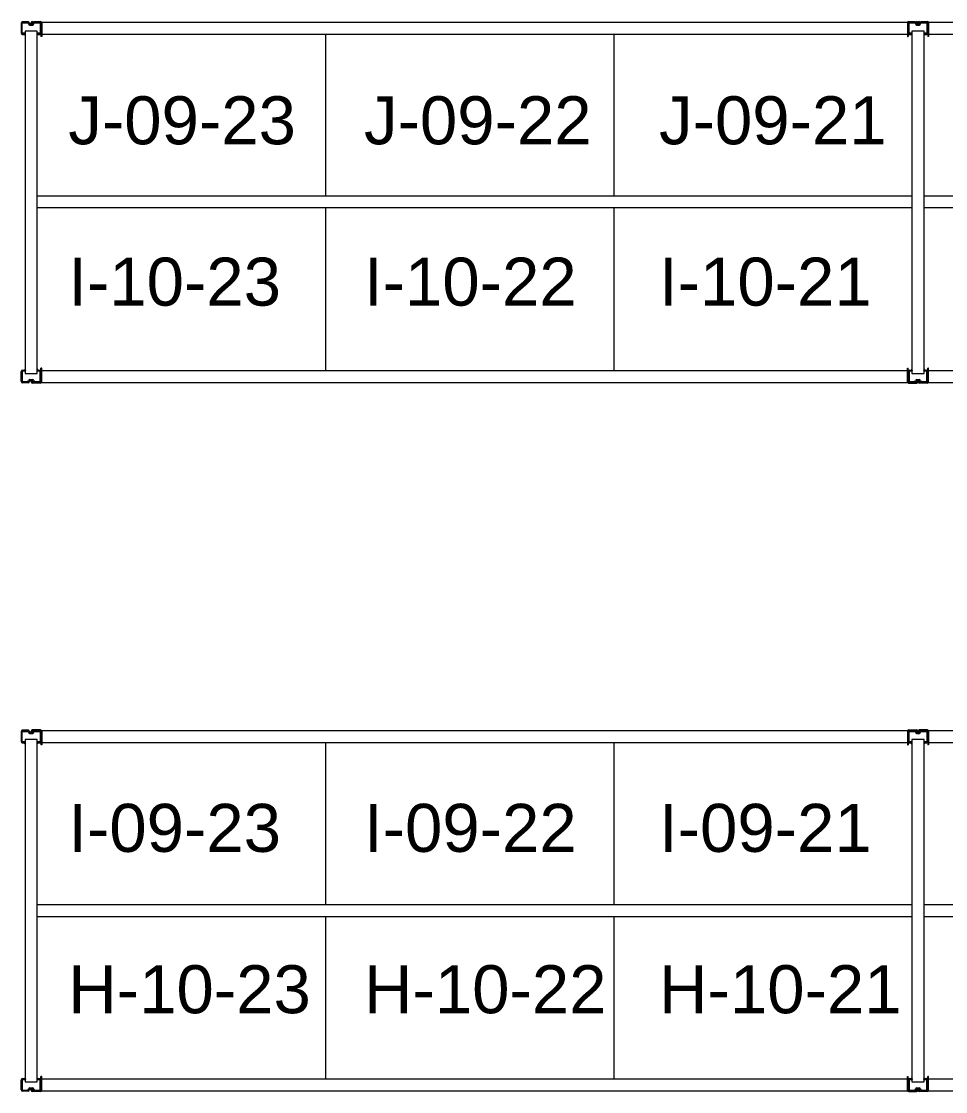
# Model space of a CAD drawing. Header units: inches. Extents: x 2743 to 10591, y -1604 to 5792.
# Drawn here: x 8297.3 to 8451.1, y 4339.9 to 4518.1 of the extents above; entities that cross this region are included whole.
import ezdxf

# ---------------------------------------------------------------- set-up
doc = ezdxf.new("R2010")
doc.units = ezdxf.units.IN
doc.header["$LTSCALE"] = 0.1875
doc.header["$MEASUREMENT"] = 0
for name, color, linetype, lineweight in [('22 Dimension', 7, 'Continuous', 5), ('32 Echelle', 160, 'Continuous', 15), ('33 Poutre', 30, 'Continuous', 15)]:
    doc.layers.add(name, color=color, linetype=linetype, lineweight=lineweight)
doc.styles.add('arial', font='')
doc.styles.get('arial').set_extended_font_data('Arial')

msp = doc.modelspace()

# ---------------------------------------------------------------- hatches: boundary and pattern name
at = {"layer": '32 Echelle'}
for points in [[(8297.89775, 4515.81503), (8297.89775, 4516.00253), (8297.71025, 4516.00253)], [(8299.89775, 4515.81503), (8299.89775, 4516.00253), (8300.08525, 4516.00253)], [(8445.52275, 4515.81503), (8445.52275, 4516.00253), (8445.33525, 4516.00253)], [(8445.52275, 4515.81503), (8445.52275, 4516.00253), (8445.33525, 4516.00253)], [(8447.52275, 4515.81503), (8447.52275, 4516.00253), (8447.71025, 4516.00253)], [(8447.52275, 4515.81503), (8447.52275, 4516.00253), (8447.71025, 4516.00253)], [(8297.89775, 4460.19003), (8297.89775, 4460.00253), (8297.71025, 4460.00253)], [(8299.89775, 4460.19003), (8299.89775, 4460.00253), (8300.08525, 4460.00253)], [(8445.52275, 4460.19003), (8445.52275, 4460.00253), (8445.33525, 4460.00253)], [(8445.52275, 4460.19003), (8445.52275, 4460.00253), (8445.33525, 4460.00253)], [(8447.52275, 4460.19003), (8447.52275, 4460.00253), (8447.71025, 4460.00253)], [(8447.52275, 4460.19003), (8447.52275, 4460.00253), (8447.71025, 4460.00253)], [(8297.89775, 4397.81503), (8297.89775, 4398.00253), (8297.71025, 4398.00253)], [(8299.89775, 4397.81503), (8299.89775, 4398.00253), (8300.08525, 4398.00253)], [(8445.52275, 4397.81503), (8445.52275, 4398.00253), (8445.33525, 4398.00253)], [(8445.52275, 4397.81503), (8445.52275, 4398.00253), (8445.33525, 4398.00253)], [(8447.52275, 4397.81503), (8447.52275, 4398.00253), (8447.71025, 4398.00253)], [(8447.52275, 4397.81503), (8447.52275, 4398.00253), (8447.71025, 4398.00253)], [(8297.89775, 4342.19003), (8297.89775, 4342.00253), (8297.71025, 4342.00253)], [(8299.89775, 4342.19003), (8299.89775, 4342.00253), (8300.08525, 4342.00253)], [(8445.52275, 4342.19003), (8445.52275, 4342.00253), (8445.33525, 4342.00253)], [(8445.52275, 4342.19003), (8445.52275, 4342.00253), (8445.33525, 4342.00253)], [(8447.52275, 4342.19003), (8447.52275, 4342.00253), (8447.71025, 4342.00253)], [(8447.52275, 4342.19003), (8447.52275, 4342.00253), (8447.71025, 4342.00253)]]:
    msp.add_hatch(color=256, dxfattribs=at).paths.add_polyline_path(points)

# ---------------------------------------------------------------- linework, layer by layer
at = {"layer": '22 Dimension'}
for p, q in [((8347.89775, 4516.00253), (8347.89775, 4489.00253)), ((8395.89775, 4516.00253), (8395.89775, 4489.00253)), ((8445.52275, 4489.00253), (8299.89775, 4489.00253)), ((8593.14775, 4489.00253), (8447.52275, 4489.00253)), ((8445.52275, 4487.08616), (8299.89775, 4487.08616)), ((8347.89775, 4487.08616), (8347.89775, 4460.00253)), ((8395.89775, 4487.08616), (8395.89775, 4460.00253)), ((8593.14775, 4487.08616), (8447.52275, 4487.08616)), ((8347.89775, 4398.00253), (8347.89775, 4371.00253)), ((8395.89775, 4398.00253), (8395.89775, 4371.00253)), ((8445.52275, 4371.00253), (8299.89775, 4371.00253)), ((8593.14775, 4371.00253), (8447.52275, 4371.00253)), ((8445.52275, 4369.00253), (8299.89775, 4369.00253)), ((8347.89775, 4369.00253), (8347.89775, 4342.00253)), ((8395.89775, 4369.00253), (8395.89775, 4342.00253)), ((8593.14775, 4369.00253), (8447.52275, 4369.00253))]:
    msp.add_line(p, q, dxfattribs=at)
at = {"layer": '32 Echelle', "linetype": 'Continuous', "lineweight": 25}
for p, q in [((8297.27279, 4517.81878), (8297.27279, 4516.18628)), ((8297.36279, 4516.18628), (8297.36279, 4517.81878)), ((8298.38538, 4518.00253), (8297.45654, 4518.00253)), ((8297.45654, 4517.91253), (8298.38538, 4517.91253)), ((8298.47504, 4517.84619), (8298.51895, 4517.70256)), ((8298.60502, 4517.72887), (8298.5611, 4517.8725)), ((8299.10083, 4517.66253), (8298.69467, 4517.66253)), ((8298.69467, 4517.57253), (8299.10083, 4517.57253)), ((8299.2344, 4517.8725), (8299.19049, 4517.72887)), ((8299.27656, 4517.70256), (8299.32047, 4517.84619)), ((8300.33896, 4518.00253), (8299.41012, 4518.00253)), ((8299.41012, 4517.91253), (8300.33896, 4517.91253)), ((8300.43271, 4517.81878), (8300.43271, 4516.18628)), ((8300.52271, 4516.18628), (8300.52271, 4517.81878)), ((8444.89779, 4517.81878), (8444.89779, 4516.18628)), ((8444.89779, 4517.81878), (8444.89779, 4516.18628)), ((8444.98779, 4516.18628), (8444.98779, 4517.81878)), ((8444.98779, 4516.18628), (8444.98779, 4517.81878)), ((8446.01038, 4518.00253), (8445.08154, 4518.00253)), ((8446.01038, 4518.00253), (8445.08154, 4518.00253)), ((8445.08154, 4517.91253), (8446.01038, 4517.91253)), ((8445.08154, 4517.91253), (8446.01038, 4517.91253)), ((8446.10004, 4517.84619), (8446.14395, 4517.70256)), ((8446.10004, 4517.84619), (8446.14395, 4517.70256)), ((8446.23002, 4517.72887), (8446.1861, 4517.8725)), ((8446.23002, 4517.72887), (8446.1861, 4517.8725)), ((8446.72583, 4517.66253), (8446.31967, 4517.66253)), ((8446.72583, 4517.66253), (8446.31967, 4517.66253)), ((8446.31967, 4517.57253), (8446.72583, 4517.57253)), ((8446.31967, 4517.57253), (8446.72583, 4517.57253)), ((8446.8594, 4517.8725), (8446.81549, 4517.72887)), ((8446.8594, 4517.8725), (8446.81549, 4517.72887)), ((8446.90156, 4517.70256), (8446.94547, 4517.84619)), ((8446.90156, 4517.70256), (8446.94547, 4517.84619)), ((8447.96396, 4518.00253), (8447.03512, 4518.00253)), ((8447.96396, 4518.00253), (8447.03512, 4518.00253)), ((8447.03512, 4517.91253), (8447.96396, 4517.91253)), ((8447.03512, 4517.91253), (8447.96396, 4517.91253)), ((8448.05771, 4517.81878), (8448.05771, 4516.18628)), ((8448.05771, 4517.81878), (8448.05771, 4516.18628)), ((8448.14771, 4516.18628), (8448.14771, 4517.81878)), ((8448.14771, 4516.18628), (8448.14771, 4517.81878)), ((8297.87279, 4516.09253), (8297.45654, 4516.09253)), ((8297.45654, 4516.00253), (8297.87279, 4516.00253)), ((8297.87279, 4516.00253), (8297.87279, 4516.09253)), ((8300.33896, 4516.09253), (8299.92271, 4516.09253)), ((8299.92271, 4516.09253), (8299.92271, 4516.00253)), ((8299.92271, 4516.00253), (8300.33896, 4516.00253)), ((8445.49779, 4516.09253), (8445.08154, 4516.09253)), ((8445.49779, 4516.09253), (8445.08154, 4516.09253)), ((8445.08154, 4516.00253), (8445.49779, 4516.00253)), ((8445.08154, 4516.00253), (8445.49779, 4516.00253)), ((8445.49779, 4516.00253), (8445.49779, 4516.09253)), ((8445.49779, 4516.00253), (8445.49779, 4516.09253)), ((8447.96396, 4516.09253), (8447.54771, 4516.09253)), ((8447.54771, 4516.09253), (8447.54771, 4516.00253)), ((8447.96396, 4516.09253), (8447.54771, 4516.09253)), ((8447.54771, 4516.09253), (8447.54771, 4516.00253)), ((8447.54771, 4516.00253), (8447.96396, 4516.00253)), ((8447.54771, 4516.00253), (8447.96396, 4516.00253)), ((8297.27279, 4458.18628), (8297.27279, 4459.81878)), ((8297.36279, 4459.81878), (8297.36279, 4458.18628)), ((8297.45654, 4460.00253), (8297.87279, 4460.00253)), ((8297.87279, 4459.91253), (8297.45654, 4459.91253)), ((8297.87279, 4460.00253), (8297.87279, 4459.91253)), ((8299.92271, 4460.00253), (8300.33896, 4460.00253)), ((8299.92271, 4459.91253), (8299.92271, 4460.00253)), ((8300.33896, 4459.91253), (8299.92271, 4459.91253)), ((8300.43271, 4458.18628), (8300.43271, 4459.81878)), ((8300.52271, 4459.81878), (8300.52271, 4458.18628)), ((8444.89779, 4458.18628), (8444.89779, 4459.81878)), ((8444.89779, 4458.18628), (8444.89779, 4459.81878)), ((8444.98779, 4459.81878), (8444.98779, 4458.18628)), ((8444.98779, 4459.81878), (8444.98779, 4458.18628)), ((8445.08154, 4460.00253), (8445.49779, 4460.00253)), ((8445.08154, 4460.00253), (8445.49779, 4460.00253)), ((8445.49779, 4459.91253), (8445.08154, 4459.91253)), ((8445.49779, 4459.91253), (8445.08154, 4459.91253)), ((8445.49779, 4460.00253), (8445.49779, 4459.91253)), ((8445.49779, 4460.00253), (8445.49779, 4459.91253)), ((8447.54771, 4460.00253), (8447.96396, 4460.00253)), ((8447.54771, 4459.91253), (8447.54771, 4460.00253)), ((8447.54771, 4460.00253), (8447.96396, 4460.00253)), ((8447.54771, 4459.91253), (8447.54771, 4460.00253)), ((8447.96396, 4459.91253), (8447.54771, 4459.91253)), ((8447.96396, 4459.91253), (8447.54771, 4459.91253)), ((8448.05771, 4458.18628), (8448.05771, 4459.81878)), ((8448.05771, 4458.18628), (8448.05771, 4459.81878)), ((8448.14771, 4459.81878), (8448.14771, 4458.18628)), ((8448.14771, 4459.81878), (8448.14771, 4458.18628)), ((8297.45654, 4458.09253), (8298.38538, 4458.09253)), ((8298.38538, 4458.00253), (8297.45654, 4458.00253)), ((8298.47504, 4458.15887), (8298.51895, 4458.3025)), ((8298.60502, 4458.27619), (8298.5611, 4458.13256)), ((8298.69467, 4458.43253), (8299.10083, 4458.43253)), ((8299.10083, 4458.34253), (8298.69467, 4458.34253)), ((8299.2344, 4458.13256), (8299.19049, 4458.27619)), ((8299.27656, 4458.3025), (8299.32047, 4458.15887)), ((8299.41012, 4458.09253), (8300.33896, 4458.09253)), ((8300.33896, 4458.00253), (8299.41012, 4458.00253)), ((8445.08154, 4458.09253), (8446.01038, 4458.09253)), ((8445.08154, 4458.09253), (8446.01038, 4458.09253)), ((8446.01038, 4458.00253), (8445.08154, 4458.00253)), ((8446.01038, 4458.00253), (8445.08154, 4458.00253)), ((8446.10004, 4458.15887), (8446.14395, 4458.3025)), ((8446.10004, 4458.15887), (8446.14395, 4458.3025)), ((8446.23002, 4458.27619), (8446.1861, 4458.13256)), ((8446.23002, 4458.27619), (8446.1861, 4458.13256)), ((8446.31967, 4458.43253), (8446.72583, 4458.43253)), ((8446.31967, 4458.43253), (8446.72583, 4458.43253)), ((8446.72583, 4458.34253), (8446.31967, 4458.34253)), ((8446.72583, 4458.34253), (8446.31967, 4458.34253)), ((8446.8594, 4458.13256), (8446.81549, 4458.27619)), ((8446.8594, 4458.13256), (8446.81549, 4458.27619)), ((8446.90156, 4458.3025), (8446.94547, 4458.15887)), ((8446.90156, 4458.3025), (8446.94547, 4458.15887)), ((8447.03512, 4458.09253), (8447.96396, 4458.09253)), ((8447.03512, 4458.09253), (8447.96396, 4458.09253)), ((8447.96396, 4458.00253), (8447.03512, 4458.00253)), ((8447.96396, 4458.00253), (8447.03512, 4458.00253)), ((8297.27279, 4399.81878), (8297.27279, 4398.18628)), ((8297.36279, 4398.18628), (8297.36279, 4399.81878)), ((8298.38538, 4400.00253), (8297.45654, 4400.00253)), ((8297.45654, 4399.91253), (8298.38538, 4399.91253)), ((8298.47504, 4399.84619), (8298.51895, 4399.70256)), ((8298.60502, 4399.72887), (8298.5611, 4399.8725)), ((8299.10083, 4399.66253), (8298.69467, 4399.66253)), ((8298.69467, 4399.57253), (8299.10083, 4399.57253)), ((8299.2344, 4399.8725), (8299.19049, 4399.72887)), ((8299.27656, 4399.70256), (8299.32047, 4399.84619)), ((8300.33896, 4400.00253), (8299.41012, 4400.00253)), ((8299.41012, 4399.91253), (8300.33896, 4399.91253)), ((8300.43271, 4399.81878), (8300.43271, 4398.18628)), ((8300.52271, 4398.18628), (8300.52271, 4399.81878)), ((8444.89779, 4399.81878), (8444.89779, 4398.18628)), ((8444.89779, 4399.81878), (8444.89779, 4398.18628)), ((8444.98779, 4398.18628), (8444.98779, 4399.81878)), ((8444.98779, 4398.18628), (8444.98779, 4399.81878)), ((8446.01038, 4400.00253), (8445.08154, 4400.00253)), ((8446.01038, 4400.00253), (8445.08154, 4400.00253)), ((8445.08154, 4399.91253), (8446.01038, 4399.91253)), ((8445.08154, 4399.91253), (8446.01038, 4399.91253)), ((8446.10004, 4399.84619), (8446.14395, 4399.70256)), ((8446.10004, 4399.84619), (8446.14395, 4399.70256)), ((8446.23002, 4399.72887), (8446.1861, 4399.8725)), ((8446.23002, 4399.72887), (8446.1861, 4399.8725)), ((8446.72583, 4399.66253), (8446.31967, 4399.66253)), ((8446.72583, 4399.66253), (8446.31967, 4399.66253)), ((8446.31967, 4399.57253), (8446.72583, 4399.57253)), ((8446.31967, 4399.57253), (8446.72583, 4399.57253)), ((8446.8594, 4399.8725), (8446.81549, 4399.72887)), ((8446.8594, 4399.8725), (8446.81549, 4399.72887)), ((8446.90156, 4399.70256), (8446.94547, 4399.84619)), ((8446.90156, 4399.70256), (8446.94547, 4399.84619)), ((8447.96396, 4400.00253), (8447.03512, 4400.00253)), ((8447.96396, 4400.00253), (8447.03512, 4400.00253)), ((8447.03512, 4399.91253), (8447.96396, 4399.91253)), ((8447.03512, 4399.91253), (8447.96396, 4399.91253)), ((8448.05771, 4399.81878), (8448.05771, 4398.18628)), ((8448.05771, 4399.81878), (8448.05771, 4398.18628)), ((8448.14771, 4398.18628), (8448.14771, 4399.81878)), ((8448.14771, 4398.18628), (8448.14771, 4399.81878)), ((8297.87279, 4398.09253), (8297.45654, 4398.09253)), ((8297.45654, 4398.00253), (8297.87279, 4398.00253)), ((8297.87279, 4398.00253), (8297.87279, 4398.09253)), ((8300.33896, 4398.09253), (8299.92271, 4398.09253)), ((8299.92271, 4398.09253), (8299.92271, 4398.00253)), ((8299.92271, 4398.00253), (8300.33896, 4398.00253)), ((8445.49779, 4398.09253), (8445.08154, 4398.09253)), ((8445.49779, 4398.09253), (8445.08154, 4398.09253)), ((8445.08154, 4398.00253), (8445.49779, 4398.00253)), ((8445.08154, 4398.00253), (8445.49779, 4398.00253)), ((8445.49779, 4398.00253), (8445.49779, 4398.09253)), ((8445.49779, 4398.00253), (8445.49779, 4398.09253)), ((8447.96396, 4398.09253), (8447.54771, 4398.09253)), ((8447.54771, 4398.09253), (8447.54771, 4398.00253)), ((8447.96396, 4398.09253), (8447.54771, 4398.09253)), ((8447.54771, 4398.09253), (8447.54771, 4398.00253)), ((8447.54771, 4398.00253), (8447.96396, 4398.00253)), ((8447.54771, 4398.00253), (8447.96396, 4398.00253)), ((8297.45654, 4342.00253), (8297.87279, 4342.00253)), ((8297.87279, 4341.91253), (8297.45654, 4341.91253)), ((8297.87279, 4342.00253), (8297.87279, 4341.91253)), ((8299.92271, 4342.00253), (8300.33896, 4342.00253)), ((8299.92271, 4341.91253), (8299.92271, 4342.00253)), ((8300.33896, 4341.91253), (8299.92271, 4341.91253)), ((8445.08154, 4342.00253), (8445.49779, 4342.00253)), ((8445.08154, 4342.00253), (8445.49779, 4342.00253)), ((8445.49779, 4341.91253), (8445.08154, 4341.91253)), ((8445.49779, 4341.91253), (8445.08154, 4341.91253)), ((8445.49779, 4342.00253), (8445.49779, 4341.91253)), ((8445.49779, 4342.00253), (8445.49779, 4341.91253)), ((8447.54771, 4342.00253), (8447.96396, 4342.00253)), ((8447.54771, 4341.91253), (8447.54771, 4342.00253)), ((8447.54771, 4342.00253), (8447.96396, 4342.00253)), ((8447.54771, 4341.91253), (8447.54771, 4342.00253)), ((8447.96396, 4341.91253), (8447.54771, 4341.91253)), ((8447.96396, 4341.91253), (8447.54771, 4341.91253)), ((8297.27279, 4340.18628), (8297.27279, 4341.81878)), ((8297.36279, 4341.81878), (8297.36279, 4340.18628)), ((8298.47504, 4340.15887), (8298.51895, 4340.3025)), ((8298.60502, 4340.27619), (8298.5611, 4340.13256)), ((8298.69467, 4340.43253), (8299.10083, 4340.43253)), ((8299.10083, 4340.34253), (8298.69467, 4340.34253)), ((8299.2344, 4340.13256), (8299.19049, 4340.27619)), ((8299.27656, 4340.3025), (8299.32047, 4340.15887)), ((8300.43271, 4340.18628), (8300.43271, 4341.81878)), ((8300.52271, 4341.81878), (8300.52271, 4340.18628)), ((8444.89779, 4340.18628), (8444.89779, 4341.81878)), ((8444.89779, 4340.18628), (8444.89779, 4341.81878)), ((8444.98779, 4341.81878), (8444.98779, 4340.18628)), ((8444.98779, 4341.81878), (8444.98779, 4340.18628)), ((8446.10004, 4340.15887), (8446.14395, 4340.3025)), ((8446.10004, 4340.15887), (8446.14395, 4340.3025)), ((8446.23002, 4340.27619), (8446.1861, 4340.13256)), ((8446.23002, 4340.27619), (8446.1861, 4340.13256)), ((8446.31967, 4340.43253), (8446.72583, 4340.43253)), ((8446.31967, 4340.43253), (8446.72583, 4340.43253)), ((8446.72583, 4340.34253), (8446.31967, 4340.34253)), ((8446.72583, 4340.34253), (8446.31967, 4340.34253)), ((8446.8594, 4340.13256), (8446.81549, 4340.27619)), ((8446.8594, 4340.13256), (8446.81549, 4340.27619)), ((8446.90156, 4340.3025), (8446.94547, 4340.15887)), ((8446.90156, 4340.3025), (8446.94547, 4340.15887)), ((8448.05771, 4340.18628), (8448.05771, 4341.81878)), ((8448.05771, 4340.18628), (8448.05771, 4341.81878)), ((8448.14771, 4341.81878), (8448.14771, 4340.18628)), ((8448.14771, 4341.81878), (8448.14771, 4340.18628)), ((8297.45654, 4340.09253), (8298.38538, 4340.09253)), ((8298.38538, 4340.00253), (8297.45654, 4340.00253)), ((8299.41012, 4340.09253), (8300.33896, 4340.09253)), ((8300.33896, 4340.00253), (8299.41012, 4340.00253)), ((8445.08154, 4340.09253), (8446.01038, 4340.09253)), ((8445.08154, 4340.09253), (8446.01038, 4340.09253)), ((8446.01038, 4340.00253), (8445.08154, 4340.00253)), ((8446.01038, 4340.00253), (8445.08154, 4340.00253)), ((8447.03512, 4340.09253), (8447.96396, 4340.09253)), ((8447.03512, 4340.09253), (8447.96396, 4340.09253)), ((8447.96396, 4340.00253), (8447.03512, 4340.00253)), ((8447.96396, 4340.00253), (8447.03512, 4340.00253))]:
    msp.add_line(p, q, dxfattribs=at)
at = {"layer": '32 Echelle'}
for p, q in [((8297.89775, 4516.00253), (8297.71025, 4516.00253)), ((8297.89775, 4515.81503), (8297.71025, 4516.00253)), ((8299.89775, 4516.50253), (8297.89775, 4516.50253)), ((8297.89775, 4516.50253), (8297.89775, 4459.50253)), ((8297.89775, 4515.81503), (8297.89775, 4516.00253)), ((8299.89775, 4459.50253), (8299.89775, 4516.50253)), ((8299.89775, 4516.00253), (8300.08525, 4516.00253)), ((8299.89775, 4515.81503), (8299.89775, 4516.00253)), ((8299.89775, 4515.81503), (8300.08525, 4516.00253)), ((8445.52275, 4516.00253), (8445.33525, 4516.00253)), ((8445.52275, 4515.81503), (8445.33525, 4516.00253)), ((8445.52275, 4516.00253), (8445.33525, 4516.00253)), ((8445.52275, 4515.81503), (8445.33525, 4516.00253)), ((8447.52275, 4516.50253), (8445.52275, 4516.50253)), ((8445.52275, 4516.50253), (8445.52275, 4459.50253)), ((8447.52275, 4516.50253), (8445.52275, 4516.50253)), ((8445.52275, 4516.50253), (8445.52275, 4459.50253)), ((8445.52275, 4515.81503), (8445.52275, 4516.00253)), ((8445.52275, 4515.81503), (8445.52275, 4516.00253)), ((8447.52275, 4459.50253), (8447.52275, 4516.50253)), ((8447.52275, 4459.50253), (8447.52275, 4516.50253)), ((8447.52275, 4516.00253), (8447.71025, 4516.00253)), ((8447.52275, 4515.81503), (8447.52275, 4516.00253)), ((8447.52275, 4515.81503), (8447.71025, 4516.00253)), ((8447.52275, 4516.00253), (8447.71025, 4516.00253)), ((8447.52275, 4515.81503), (8447.52275, 4516.00253)), ((8447.52275, 4515.81503), (8447.71025, 4516.00253)), ((8297.89775, 4460.19003), (8297.71025, 4460.00253)), ((8297.89775, 4460.00253), (8297.71025, 4460.00253)), ((8297.89775, 4460.19003), (8297.89775, 4460.00253)), ((8299.89775, 4460.19003), (8299.89775, 4460.00253)), ((8299.89775, 4460.19003), (8300.08525, 4460.00253)), ((8299.89775, 4460.00253), (8300.08525, 4460.00253)), ((8445.52275, 4460.19003), (8445.33525, 4460.00253)), ((8445.52275, 4460.19003), (8445.33525, 4460.00253)), ((8445.52275, 4460.00253), (8445.33525, 4460.00253)), ((8445.52275, 4460.00253), (8445.33525, 4460.00253)), ((8445.52275, 4460.19003), (8445.52275, 4460.00253)), ((8445.52275, 4460.19003), (8445.52275, 4460.00253)), ((8447.52275, 4460.19003), (8447.52275, 4460.00253)), ((8447.52275, 4460.19003), (8447.71025, 4460.00253)), ((8447.52275, 4460.19003), (8447.52275, 4460.00253)), ((8447.52275, 4460.19003), (8447.71025, 4460.00253)), ((8447.52275, 4460.00253), (8447.71025, 4460.00253)), ((8447.52275, 4460.00253), (8447.71025, 4460.00253)), ((8297.89775, 4459.50253), (8299.89775, 4459.50253)), ((8445.52275, 4459.50253), (8447.52275, 4459.50253)), ((8445.52275, 4459.50253), (8447.52275, 4459.50253)), ((8297.89775, 4398.00253), (8297.71025, 4398.00253)), ((8297.89775, 4397.81503), (8297.71025, 4398.00253)), ((8299.89775, 4398.50253), (8297.89775, 4398.50253)), ((8297.89775, 4398.50253), (8297.89775, 4341.50253)), ((8297.89775, 4397.81503), (8297.89775, 4398.00253)), ((8299.89775, 4341.50253), (8299.89775, 4398.50253)), ((8299.89775, 4398.00253), (8300.08525, 4398.00253)), ((8299.89775, 4397.81503), (8299.89775, 4398.00253)), ((8299.89775, 4397.81503), (8300.08525, 4398.00253)), ((8445.52275, 4398.00253), (8445.33525, 4398.00253)), ((8445.52275, 4397.81503), (8445.33525, 4398.00253)), ((8445.52275, 4398.00253), (8445.33525, 4398.00253)), ((8445.52275, 4397.81503), (8445.33525, 4398.00253)), ((8447.52275, 4398.50253), (8445.52275, 4398.50253)), ((8445.52275, 4398.50253), (8445.52275, 4341.50253)), ((8447.52275, 4398.50253), (8445.52275, 4398.50253)), ((8445.52275, 4398.50253), (8445.52275, 4341.50253)), ((8445.52275, 4397.81503), (8445.52275, 4398.00253)), ((8445.52275, 4397.81503), (8445.52275, 4398.00253)), ((8447.52275, 4341.50253), (8447.52275, 4398.50253)), ((8447.52275, 4341.50253), (8447.52275, 4398.50253)), ((8447.52275, 4398.00253), (8447.71025, 4398.00253)), ((8447.52275, 4397.81503), (8447.52275, 4398.00253)), ((8447.52275, 4397.81503), (8447.71025, 4398.00253)), ((8447.52275, 4398.00253), (8447.71025, 4398.00253)), ((8447.52275, 4397.81503), (8447.52275, 4398.00253)), ((8447.52275, 4397.81503), (8447.71025, 4398.00253)), ((8297.89775, 4342.19003), (8297.71025, 4342.00253)), ((8297.89775, 4342.00253), (8297.71025, 4342.00253)), ((8297.89775, 4342.19003), (8297.89775, 4342.00253)), ((8299.89775, 4342.19003), (8299.89775, 4342.00253)), ((8299.89775, 4342.19003), (8300.08525, 4342.00253)), ((8299.89775, 4342.00253), (8300.08525, 4342.00253)), ((8445.52275, 4342.19003), (8445.33525, 4342.00253)), ((8445.52275, 4342.19003), (8445.33525, 4342.00253)), ((8445.52275, 4342.00253), (8445.33525, 4342.00253)), ((8445.52275, 4342.00253), (8445.33525, 4342.00253)), ((8445.52275, 4342.19003), (8445.52275, 4342.00253)), ((8445.52275, 4342.19003), (8445.52275, 4342.00253)), ((8447.52275, 4342.19003), (8447.52275, 4342.00253)), ((8447.52275, 4342.19003), (8447.71025, 4342.00253)), ((8447.52275, 4342.19003), (8447.52275, 4342.00253)), ((8447.52275, 4342.19003), (8447.71025, 4342.00253)), ((8447.52275, 4342.00253), (8447.71025, 4342.00253)), ((8447.52275, 4342.00253), (8447.71025, 4342.00253)), ((8297.89775, 4341.50253), (8299.89775, 4341.50253)), ((8445.52275, 4341.50253), (8447.52275, 4341.50253)), ((8445.52275, 4341.50253), (8447.52275, 4341.50253))]:
    msp.add_line(p, q, dxfattribs=at)
at = {"layer": '32 Echelle', "linetype": 'Continuous', "lineweight": 25}
for centre, radius, start, end in [((8297.45654, 4517.81878), 0.18375, 90, 180), ((8297.45654, 4517.81878), 0.09375, 90, 180), ((8298.38538, 4517.81878), 0.18375, 17, 90), ((8298.38538, 4517.81878), 0.09375, 17, 90), ((8298.69467, 4517.75628), 0.18375, 197, 270), ((8298.69467, 4517.75628), 0.09375, 197, 270), ((8299.10083, 4517.75628), 0.09375, 270, 343), ((8299.10083, 4517.75628), 0.18375, 270, 343), ((8299.41012, 4517.81878), 0.18375, 90, 163), ((8299.41012, 4517.81878), 0.09375, 90, 163), ((8300.33896, 4517.81878), 0.18375, 0, 90), ((8300.33896, 4517.81878), 0.09375, 0, 90), ((8445.08154, 4517.81878), 0.18375, 90, 180), ((8445.08154, 4517.81878), 0.18375, 90, 180), ((8445.08154, 4517.81878), 0.09375, 90, 180), ((8445.08154, 4517.81878), 0.09375, 90, 180), ((8446.01038, 4517.81878), 0.18375, 17, 90), ((8446.01038, 4517.81878), 0.18375, 17, 90), ((8446.01038, 4517.81878), 0.09375, 17, 90), ((8446.01038, 4517.81878), 0.09375, 17, 90), ((8446.31967, 4517.75628), 0.18375, 197, 270), ((8446.31967, 4517.75628), 0.18375, 197, 270), ((8446.31967, 4517.75628), 0.09375, 197, 270), ((8446.31967, 4517.75628), 0.09375, 197, 270), ((8446.72583, 4517.75628), 0.09375, 270, 343), ((8446.72583, 4517.75628), 0.09375, 270, 343), ((8446.72583, 4517.75628), 0.18375, 270, 343), ((8446.72583, 4517.75628), 0.18375, 270, 343), ((8447.03512, 4517.81878), 0.18375, 90, 163), ((8447.03512, 4517.81878), 0.18375, 90, 163), ((8447.03512, 4517.81878), 0.09375, 90, 163), ((8447.03512, 4517.81878), 0.09375, 90, 163), ((8447.96396, 4517.81878), 0.18375, 0, 90), ((8447.96396, 4517.81878), 0.18375, 0, 90), ((8447.96396, 4517.81878), 0.09375, 0, 90), ((8447.96396, 4517.81878), 0.09375, 0, 90), ((8297.45654, 4516.18628), 0.18375, 180, 270), ((8297.45654, 4516.18628), 0.09375, 180, 270), ((8300.33896, 4516.18628), 0.09375, 270, 0), ((8300.33896, 4516.18628), 0.18375, 270, 0), ((8445.08154, 4516.18628), 0.18375, 180, 270), ((8445.08154, 4516.18628), 0.18375, 180, 270), ((8445.08154, 4516.18628), 0.09375, 180, 270), ((8445.08154, 4516.18628), 0.09375, 180, 270), ((8447.96396, 4516.18628), 0.09375, 270, 0), ((8447.96396, 4516.18628), 0.18375, 270, 0), ((8447.96396, 4516.18628), 0.09375, 270, 0), ((8447.96396, 4516.18628), 0.18375, 270, 0), ((8297.45654, 4459.81878), 0.18375, 90, 180), ((8297.45654, 4459.81878), 0.09375, 90, 180), ((8300.33896, 4459.81878), 0.18375, 0, 90), ((8300.33896, 4459.81878), 0.09375, 0, 90), ((8445.08154, 4459.81878), 0.18375, 90, 180), ((8445.08154, 4459.81878), 0.18375, 90, 180), ((8445.08154, 4459.81878), 0.09375, 90, 180), ((8445.08154, 4459.81878), 0.09375, 90, 180), ((8447.96396, 4459.81878), 0.18375, 0, 90), ((8447.96396, 4459.81878), 0.18375, 0, 90), ((8447.96396, 4459.81878), 0.09375, 0, 90), ((8447.96396, 4459.81878), 0.09375, 0, 90), ((8297.45654, 4458.18628), 0.18375, 180, 270), ((8297.45654, 4458.18628), 0.09375, 180, 270), ((8298.38538, 4458.18628), 0.09375, 270, 343), ((8298.38538, 4458.18628), 0.18375, 270, 343), ((8298.69467, 4458.24878), 0.18375, 90, 163), ((8298.69467, 4458.24878), 0.09375, 90, 163), ((8299.10083, 4458.24878), 0.18375, 17, 90), ((8299.10083, 4458.24878), 0.09375, 17, 90), ((8299.41012, 4458.18628), 0.18375, 197, 270), ((8299.41012, 4458.18628), 0.09375, 197, 270), ((8300.33896, 4458.18628), 0.09375, 270, 0), ((8300.33896, 4458.18628), 0.18375, 270, 0), ((8445.08154, 4458.18628), 0.18375, 180, 270), ((8445.08154, 4458.18628), 0.18375, 180, 270), ((8445.08154, 4458.18628), 0.09375, 180, 270), ((8445.08154, 4458.18628), 0.09375, 180, 270), ((8446.01038, 4458.18628), 0.09375, 270, 343), ((8446.01038, 4458.18628), 0.09375, 270, 343), ((8446.01038, 4458.18628), 0.18375, 270, 343), ((8446.01038, 4458.18628), 0.18375, 270, 343), ((8446.31967, 4458.24878), 0.18375, 90, 163), ((8446.31967, 4458.24878), 0.18375, 90, 163), ((8446.31967, 4458.24878), 0.09375, 90, 163), ((8446.31967, 4458.24878), 0.09375, 90, 163), ((8446.72583, 4458.24878), 0.18375, 17, 90), ((8446.72583, 4458.24878), 0.18375, 17, 90), ((8446.72583, 4458.24878), 0.09375, 17, 90), ((8446.72583, 4458.24878), 0.09375, 17, 90), ((8447.03512, 4458.18628), 0.18375, 197, 270), ((8447.03512, 4458.18628), 0.18375, 197, 270), ((8447.03512, 4458.18628), 0.09375, 197, 270), ((8447.03512, 4458.18628), 0.09375, 197, 270), ((8447.96396, 4458.18628), 0.09375, 270, 0), ((8447.96396, 4458.18628), 0.18375, 270, 0), ((8447.96396, 4458.18628), 0.09375, 270, 0), ((8447.96396, 4458.18628), 0.18375, 270, 0), ((8297.45654, 4399.81878), 0.18375, 90, 180), ((8297.45654, 4399.81878), 0.09375, 90, 180), ((8298.38538, 4399.81878), 0.18375, 17, 90), ((8298.38538, 4399.81878), 0.09375, 17, 90), ((8298.69467, 4399.75628), 0.18375, 197, 270), ((8298.69467, 4399.75628), 0.09375, 197, 270), ((8299.10083, 4399.75628), 0.09375, 270, 343), ((8299.10083, 4399.75628), 0.18375, 270, 343), ((8299.41012, 4399.81878), 0.18375, 90, 163), ((8299.41012, 4399.81878), 0.09375, 90, 163), ((8300.33896, 4399.81878), 0.18375, 0, 90), ((8300.33896, 4399.81878), 0.09375, 0, 90), ((8445.08154, 4399.81878), 0.18375, 90, 180), ((8445.08154, 4399.81878), 0.18375, 90, 180), ((8445.08154, 4399.81878), 0.09375, 90, 180), ((8445.08154, 4399.81878), 0.09375, 90, 180), ((8446.01038, 4399.81878), 0.18375, 17, 90), ((8446.01038, 4399.81878), 0.18375, 17, 90), ((8446.01038, 4399.81878), 0.09375, 17, 90), ((8446.01038, 4399.81878), 0.09375, 17, 90), ((8446.31967, 4399.75628), 0.18375, 197, 270), ((8446.31967, 4399.75628), 0.18375, 197, 270), ((8446.31967, 4399.75628), 0.09375, 197, 270), ((8446.31967, 4399.75628), 0.09375, 197, 270), ((8446.72583, 4399.75628), 0.09375, 270, 343), ((8446.72583, 4399.75628), 0.09375, 270, 343), ((8446.72583, 4399.75628), 0.18375, 270, 343), ((8446.72583, 4399.75628), 0.18375, 270, 343), ((8447.03512, 4399.81878), 0.18375, 90, 163), ((8447.03512, 4399.81878), 0.18375, 90, 163), ((8447.03512, 4399.81878), 0.09375, 90, 163), ((8447.03512, 4399.81878), 0.09375, 90, 163), ((8447.96396, 4399.81878), 0.18375, 0, 90), ((8447.96396, 4399.81878), 0.18375, 0, 90), ((8447.96396, 4399.81878), 0.09375, 0, 90), ((8447.96396, 4399.81878), 0.09375, 0, 90), ((8297.45654, 4398.18628), 0.18375, 180, 270), ((8297.45654, 4398.18628), 0.09375, 180, 270), ((8300.33896, 4398.18628), 0.09375, 270, 0), ((8300.33896, 4398.18628), 0.18375, 270, 0), ((8445.08154, 4398.18628), 0.18375, 180, 270), ((8445.08154, 4398.18628), 0.18375, 180, 270), ((8445.08154, 4398.18628), 0.09375, 180, 270), ((8445.08154, 4398.18628), 0.09375, 180, 270), ((8447.96396, 4398.18628), 0.09375, 270, 0), ((8447.96396, 4398.18628), 0.18375, 270, 0), ((8447.96396, 4398.18628), 0.09375, 270, 0), ((8447.96396, 4398.18628), 0.18375, 270, 0), ((8297.45654, 4341.81878), 0.18375, 90, 180), ((8297.45654, 4341.81878), 0.09375, 90, 180), ((8300.33896, 4341.81878), 0.18375, 0, 90), ((8300.33896, 4341.81878), 0.09375, 0, 90), ((8445.08154, 4341.81878), 0.18375, 90, 180), ((8445.08154, 4341.81878), 0.18375, 90, 180), ((8445.08154, 4341.81878), 0.09375, 90, 180), ((8445.08154, 4341.81878), 0.09375, 90, 180), ((8447.96396, 4341.81878), 0.18375, 0, 90), ((8447.96396, 4341.81878), 0.18375, 0, 90), ((8447.96396, 4341.81878), 0.09375, 0, 90), ((8447.96396, 4341.81878), 0.09375, 0, 90), ((8297.45654, 4340.18628), 0.18375, 180, 270), ((8297.45654, 4340.18628), 0.09375, 180, 270), ((8298.38538, 4340.18628), 0.09375, 270, 343), ((8298.38538, 4340.18628), 0.18375, 270, 343), ((8298.69467, 4340.24878), 0.18375, 90, 163), ((8298.69467, 4340.24878), 0.09375, 90, 163), ((8299.10083, 4340.24878), 0.18375, 17, 90), ((8299.10083, 4340.24878), 0.09375, 17, 90), ((8299.41012, 4340.18628), 0.18375, 197, 270), ((8299.41012, 4340.18628), 0.09375, 197, 270), ((8300.33896, 4340.18628), 0.09375, 270, 0), ((8300.33896, 4340.18628), 0.18375, 270, 0), ((8445.08154, 4340.18628), 0.18375, 180, 270), ((8445.08154, 4340.18628), 0.18375, 180, 270), ((8445.08154, 4340.18628), 0.09375, 180, 270), ((8445.08154, 4340.18628), 0.09375, 180, 270), ((8446.01038, 4340.18628), 0.09375, 270, 343), ((8446.01038, 4340.18628), 0.09375, 270, 343), ((8446.01038, 4340.18628), 0.18375, 270, 343), ((8446.01038, 4340.18628), 0.18375, 270, 343), ((8446.31967, 4340.24878), 0.18375, 90, 163), ((8446.31967, 4340.24878), 0.18375, 90, 163), ((8446.31967, 4340.24878), 0.09375, 90, 163), ((8446.31967, 4340.24878), 0.09375, 90, 163), ((8446.72583, 4340.24878), 0.18375, 17, 90), ((8446.72583, 4340.24878), 0.18375, 17, 90), ((8446.72583, 4340.24878), 0.09375, 17, 90), ((8446.72583, 4340.24878), 0.09375, 17, 90), ((8447.03512, 4340.18628), 0.18375, 197, 270), ((8447.03512, 4340.18628), 0.18375, 197, 270), ((8447.03512, 4340.18628), 0.09375, 197, 270), ((8447.03512, 4340.18628), 0.09375, 197, 270), ((8447.96396, 4340.18628), 0.09375, 270, 0), ((8447.96396, 4340.18628), 0.18375, 270, 0), ((8447.96396, 4340.18628), 0.09375, 270, 0), ((8447.96396, 4340.18628), 0.18375, 270, 0)]:
    msp.add_arc(centre, radius, start, end, dxfattribs=at)
at = {"layer": '33 Poutre'}
for p, q in [((8298.89775, 4517.66253), (8298.89775, 4517.87753)), ((8299.01675, 4517.66253), (8298.89775, 4517.66253)), ((8299.01675, 4517.66253), (8299.01675, 4517.87753)), ((8299.14175, 4518.00253), (8300.40375, 4518.00253)), ((8300.52875, 4517.87753), (8300.52875, 4515.62153)), ((8300.64775, 4518.00253), (8444.77275, 4518.00253)), ((8300.64775, 4518.00253), (8300.64775, 4516.00253)), ((8300.64775, 4517.87753), (8300.64775, 4515.62153)), ((8444.77275, 4518.00253), (8444.77275, 4516.00253)), ((8444.77275, 4517.87753), (8444.77275, 4515.62153)), ((8444.89175, 4517.87753), (8444.89175, 4515.62153)), ((8446.27875, 4518.00253), (8445.01675, 4518.00253)), ((8446.40375, 4517.66253), (8446.40375, 4517.87753)), ((8446.40375, 4517.66253), (8446.52275, 4517.66253)), ((8446.52275, 4517.66253), (8446.52275, 4517.87753)), ((8446.52275, 4517.66253), (8446.52275, 4517.87753)), ((8446.64175, 4517.66253), (8446.52275, 4517.66253)), ((8446.64175, 4517.66253), (8446.64175, 4517.87753)), ((8446.76675, 4518.00253), (8448.02875, 4518.00253)), ((8448.15375, 4517.87753), (8448.15375, 4515.62153)), ((8448.27275, 4518.00253), (8592.39775, 4518.00253)), ((8448.27275, 4518.00253), (8448.27275, 4516.00253)), ((8448.27275, 4517.87753), (8448.27275, 4515.62153)), ((8300.64775, 4515.62153), (8300.52875, 4515.62153)), ((8300.64775, 4516.00253), (8444.77275, 4516.00253)), ((8444.77275, 4515.62153), (8444.89175, 4515.62153)), ((8448.27275, 4515.62153), (8448.15375, 4515.62153)), ((8448.27275, 4516.00253), (8592.39775, 4516.00253)), ((8300.64775, 4460.38353), (8300.52875, 4460.38353)), ((8300.52875, 4458.12753), (8300.52875, 4460.38353)), ((8300.64775, 4458.12753), (8300.64775, 4460.38353)), ((8300.64775, 4460.00253), (8444.77275, 4460.00253)), ((8300.64775, 4458.00253), (8300.64775, 4460.00253)), ((8444.77275, 4458.12753), (8444.77275, 4460.38353)), ((8444.77275, 4460.38353), (8444.89175, 4460.38353)), ((8444.77275, 4458.00253), (8444.77275, 4460.00253)), ((8444.89175, 4458.12753), (8444.89175, 4460.38353)), ((8448.27275, 4460.38353), (8448.15375, 4460.38353)), ((8448.15375, 4458.12753), (8448.15375, 4460.38353)), ((8448.27275, 4458.12753), (8448.27275, 4460.38353)), ((8448.27275, 4460.00253), (8592.39775, 4460.00253)), ((8448.27275, 4458.00253), (8448.27275, 4460.00253)), ((8298.89775, 4458.34253), (8298.89775, 4458.12753)), ((8299.01675, 4458.34253), (8298.89775, 4458.34253)), ((8299.01675, 4458.34253), (8299.01675, 4458.12753)), ((8299.14175, 4458.00253), (8300.40375, 4458.00253)), ((8300.40375, 4457.88353), (8299.14175, 4457.88353)), ((8300.64775, 4458.00253), (8444.77275, 4458.00253)), ((8446.27875, 4458.00253), (8445.01675, 4458.00253)), ((8445.01675, 4457.88353), (8446.27875, 4457.88353)), ((8446.40375, 4458.34253), (8446.40375, 4458.12753)), ((8446.40375, 4458.34253), (8446.52275, 4458.34253)), ((8446.52275, 4458.34253), (8446.52275, 4458.12753)), ((8446.52275, 4458.34253), (8446.52275, 4458.12753)), ((8446.64175, 4458.34253), (8446.52275, 4458.34253)), ((8446.64175, 4458.34253), (8446.64175, 4458.12753)), ((8446.76675, 4458.00253), (8448.02875, 4458.00253)), ((8448.02875, 4457.88353), (8446.76675, 4457.88353)), ((8448.27275, 4458.00253), (8592.39775, 4458.00253)), ((8298.89775, 4399.66253), (8298.89775, 4399.87753)), ((8299.01675, 4399.66253), (8298.89775, 4399.66253)), ((8299.01675, 4399.66253), (8299.01675, 4399.87753)), ((8300.40375, 4400.12153), (8299.14175, 4400.12153)), ((8299.14175, 4400.00253), (8300.40375, 4400.00253)), ((8300.52875, 4399.87753), (8300.52875, 4397.62153)), ((8300.64775, 4400.00253), (8444.77275, 4400.00253)), ((8300.64775, 4400.00253), (8300.64775, 4398.00253)), ((8300.64775, 4399.87753), (8300.64775, 4397.62153)), ((8444.77275, 4400.00253), (8444.77275, 4398.00253)), ((8444.77275, 4399.87753), (8444.77275, 4397.62153)), ((8444.89175, 4399.87753), (8444.89175, 4397.62153)), ((8445.01675, 4400.12153), (8446.27875, 4400.12153)), ((8446.27875, 4400.00253), (8445.01675, 4400.00253)), ((8446.40375, 4399.66253), (8446.40375, 4399.87753)), ((8446.40375, 4399.66253), (8446.52275, 4399.66253)), ((8446.52275, 4399.66253), (8446.52275, 4399.87753)), ((8446.52275, 4399.66253), (8446.52275, 4399.87753)), ((8446.64175, 4399.66253), (8446.52275, 4399.66253)), ((8446.64175, 4399.66253), (8446.64175, 4399.87753)), ((8448.02875, 4400.12153), (8446.76675, 4400.12153)), ((8446.76675, 4400.00253), (8448.02875, 4400.00253)), ((8448.15375, 4399.87753), (8448.15375, 4397.62153)), ((8448.27275, 4400.00253), (8592.39775, 4400.00253)), ((8448.27275, 4400.00253), (8448.27275, 4398.00253)), ((8448.27275, 4399.87753), (8448.27275, 4397.62153)), ((8300.64775, 4397.62153), (8300.52875, 4397.62153)), ((8300.64775, 4398.00253), (8444.77275, 4398.00253)), ((8444.77275, 4397.62153), (8444.89175, 4397.62153)), ((8448.27275, 4397.62153), (8448.15375, 4397.62153)), ((8448.27275, 4398.00253), (8592.39775, 4398.00253)), ((8300.64775, 4342.38353), (8300.52875, 4342.38353)), ((8300.52875, 4340.12753), (8300.52875, 4342.38353)), ((8300.64775, 4340.12753), (8300.64775, 4342.38353)), ((8300.64775, 4342.00253), (8444.77275, 4342.00253)), ((8300.64775, 4340.00253), (8300.64775, 4342.00253)), ((8444.77275, 4340.12753), (8444.77275, 4342.38353)), ((8444.77275, 4342.38353), (8444.89175, 4342.38353)), ((8444.77275, 4340.00253), (8444.77275, 4342.00253)), ((8444.89175, 4340.12753), (8444.89175, 4342.38353)), ((8448.27275, 4342.38353), (8448.15375, 4342.38353)), ((8448.15375, 4340.12753), (8448.15375, 4342.38353)), ((8448.27275, 4340.12753), (8448.27275, 4342.38353)), ((8448.27275, 4342.00253), (8592.39775, 4342.00253)), ((8448.27275, 4340.00253), (8448.27275, 4342.00253)), ((8298.89775, 4340.34253), (8298.89775, 4340.12753)), ((8299.01675, 4340.34253), (8298.89775, 4340.34253)), ((8299.01675, 4340.34253), (8299.01675, 4340.12753)), ((8446.40375, 4340.34253), (8446.40375, 4340.12753)), ((8446.40375, 4340.34253), (8446.52275, 4340.34253)), ((8446.52275, 4340.34253), (8446.52275, 4340.12753)), ((8446.52275, 4340.34253), (8446.52275, 4340.12753)), ((8446.64175, 4340.34253), (8446.52275, 4340.34253)), ((8446.64175, 4340.34253), (8446.64175, 4340.12753)), ((8299.14175, 4340.00253), (8300.40375, 4340.00253)), ((8300.40375, 4339.88353), (8299.14175, 4339.88353)), ((8300.64775, 4340.00253), (8444.77275, 4340.00253)), ((8446.27875, 4340.00253), (8445.01675, 4340.00253)), ((8445.01675, 4339.88353), (8446.27875, 4339.88353)), ((8446.76675, 4340.00253), (8448.02875, 4340.00253)), ((8448.02875, 4339.88353), (8446.76675, 4339.88353)), ((8448.27275, 4340.00253), (8592.39775, 4340.00253))]:
    msp.add_line(p, q, dxfattribs=at)
for centre, radius, start, end in [((8299.14175, 4517.87753), 0.244, 90, 180), ((8299.14175, 4517.87753), 0.125, 90, 180), ((8300.40375, 4517.87753), 0.244, 0, 90), ((8300.40375, 4517.87753), 0.125, 0, 90), ((8445.01675, 4517.87753), 0.244, 90, 180), ((8445.01675, 4517.87753), 0.125, 90, 180), ((8446.27875, 4517.87753), 0.244, 0, 90), ((8446.27875, 4517.87753), 0.125, 0, 90), ((8446.76675, 4517.87753), 0.244, 90, 180), ((8446.76675, 4517.87753), 0.125, 90, 180), ((8448.02875, 4517.87753), 0.244, 0, 90), ((8448.02875, 4517.87753), 0.125, 0, 90), ((8299.14175, 4458.12753), 0.244, 180, 270), ((8299.14175, 4458.12753), 0.125, 180, 270), ((8300.40375, 4458.12753), 0.244, 270, 0), ((8300.40375, 4458.12753), 0.125, 270, 0), ((8445.01675, 4458.12753), 0.244, 180, 270), ((8445.01675, 4458.12753), 0.125, 180, 270), ((8446.27875, 4458.12753), 0.125, 270, 0), ((8446.27875, 4458.12753), 0.244, 270, 0), ((8446.76675, 4458.12753), 0.244, 180, 270), ((8446.76675, 4458.12753), 0.125, 180, 270), ((8448.02875, 4458.12753), 0.244, 270, 0), ((8448.02875, 4458.12753), 0.125, 270, 0), ((8299.14175, 4399.87753), 0.244, 90, 180), ((8299.14175, 4399.87753), 0.125, 90, 180), ((8300.40375, 4399.87753), 0.244, 0, 90), ((8300.40375, 4399.87753), 0.125, 0, 90), ((8445.01675, 4399.87753), 0.244, 90, 180), ((8445.01675, 4399.87753), 0.125, 90, 180), ((8446.27875, 4399.87753), 0.244, 0, 90), ((8446.27875, 4399.87753), 0.125, 0, 90), ((8446.76675, 4399.87753), 0.244, 90, 180), ((8446.76675, 4399.87753), 0.125, 90, 180), ((8448.02875, 4399.87753), 0.244, 0, 90), ((8448.02875, 4399.87753), 0.125, 0, 90), ((8299.14175, 4340.12753), 0.244, 180, 270), ((8299.14175, 4340.12753), 0.125, 180, 270), ((8300.40375, 4340.12753), 0.244, 270, 0), ((8300.40375, 4340.12753), 0.125, 270, 0), ((8445.01675, 4340.12753), 0.244, 180, 270), ((8445.01675, 4340.12753), 0.125, 180, 270), ((8446.27875, 4340.12753), 0.125, 270, 0), ((8446.27875, 4340.12753), 0.244, 270, 0), ((8446.76675, 4340.12753), 0.244, 180, 270), ((8446.76675, 4340.12753), 0.125, 180, 270), ((8448.02875, 4340.12753), 0.244, 270, 0), ((8448.02875, 4340.12753), 0.125, 270, 0)]:
    msp.add_arc(centre, radius, start, end, dxfattribs=at)

# ---------------------------------------------------------------- texts
at = {"layer": '22 Dimension', "char_height": 8, "attachment_point": 1, "style": 'arial'}
for s, insert in [('{\\fArial Unicode MS|b0|i0|c0|p2;\\C8;J-09-23}', (8305.07838, 4505.65149)), ('{\\fArial Unicode MS|b0|i0|c0|p2;\\C8;J-09-22}', (8354.30041, 4505.65149)), ('{\\fArial Unicode MS|b0|i0|c0|p2;\\C8;J-09-21}', (8403.4119, 4505.65149)), ('{\\fArial Unicode MS|b0|i0|c0|p2;\\C8;I-10-23}', (8305.07838, 4478.77895)), ('{\\fArial Unicode MS|b0|i0|c0|p2;\\C8;I-10-22}', (8354.30041, 4478.77895)), ('{\\fArial Unicode MS|b0|i0|c0|p2;\\C8;I-10-21}', (8403.4119, 4478.77895)), ('{\\fArial Unicode MS|b0|i0|c0|p2;\\C8;I-09-23}', (8305.07838, 4387.80636)), ('{\\fArial Unicode MS|b0|i0|c0|p2;\\C8;I-09-22}', (8354.30041, 4387.80636)), ('{\\fArial Unicode MS|b0|i0|c0|p2;\\C8;I-09-21}', (8403.4119, 4387.80636)), ('{\\fArial Unicode MS|b0|i0|c0|p2;\\C8;H-10-23}', (8305.07838, 4360.93382)), ('{\\fArial Unicode MS|b0|i0|c0|p2;\\C8;H-10-22}', (8354.30041, 4360.93382)), ('{\\fArial Unicode MS|b0|i0|c0|p2;\\C8;H-10-21}', (8403.4119, 4360.93382))]:
    msp.add_mtext_dynamic_manual_height_columns(s, width=68.8901007, gutter_width=5, heights=[0], dxfattribs=dict(at, insert=insert))

doc.saveas('drawing.dxf')
